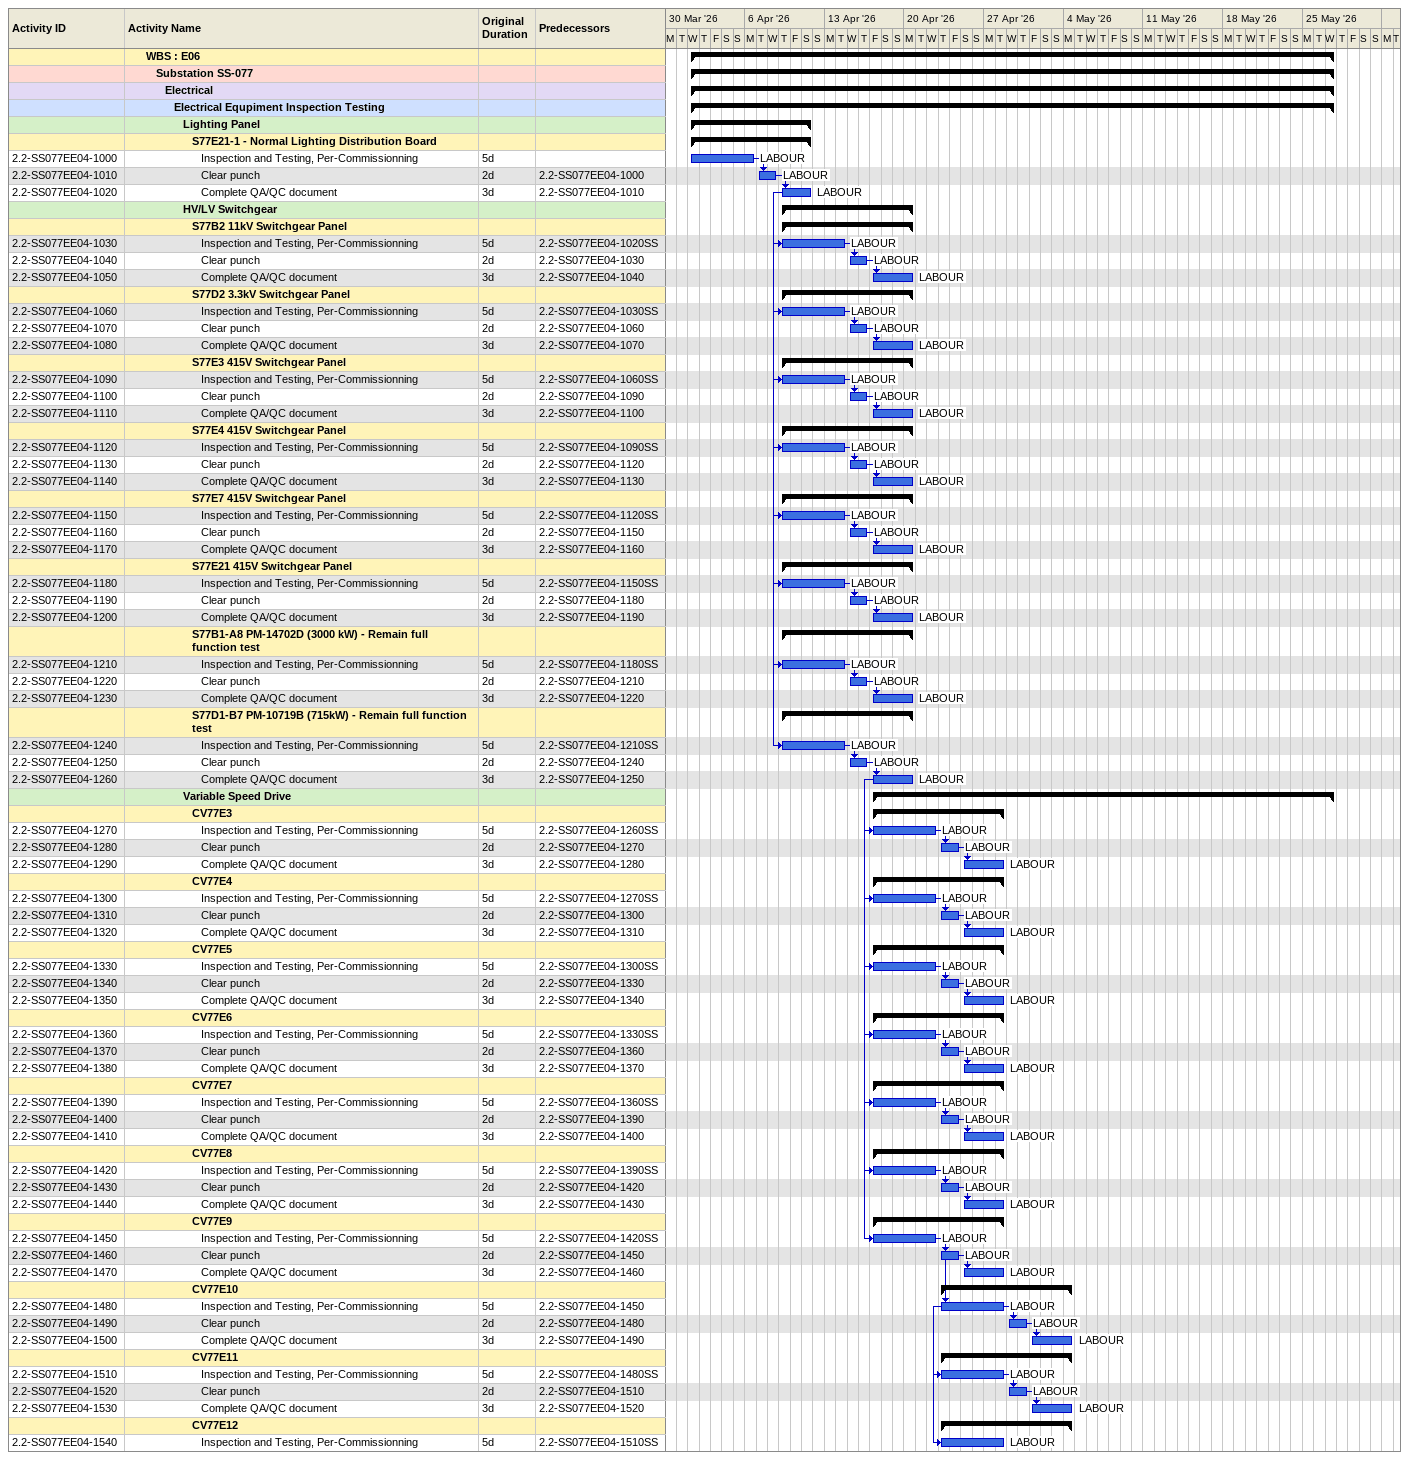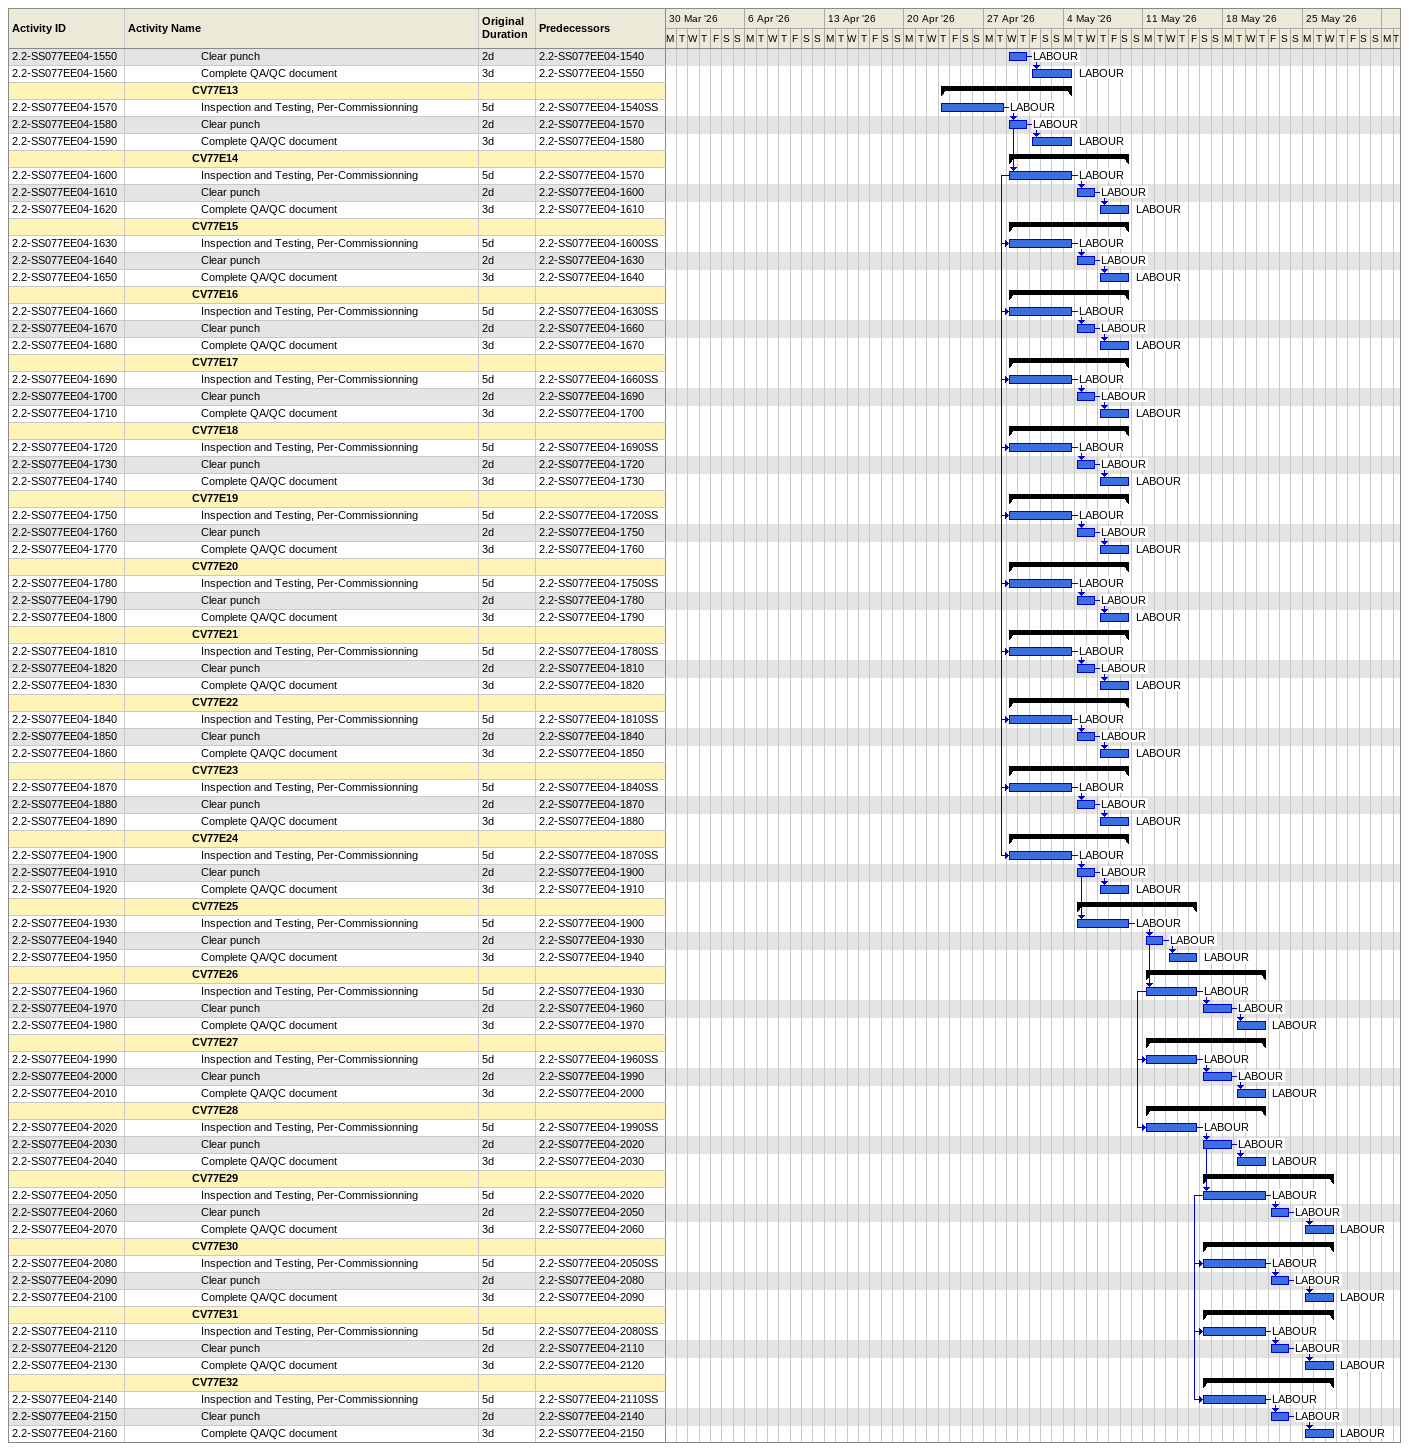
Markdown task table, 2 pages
| ID | Level | Task | Original duration | Start | Finish | Predecessors | Resources |
|---|---|---|---|---|---|---|---|
|  | 3 | **WBS : E06** |  | 2026-04-01 | 2026-05-27 |  |  |
|  | 4 | **Substation SS-077** |  | 2026-04-01 | 2026-05-27 |  |  |
|  | 5 | **Electrical** |  | 2026-04-01 | 2026-05-27 |  |  |
|  | 6 | **Electrical Equpiment Inspection Testing** |  | 2026-04-01 | 2026-05-27 |  |  |
|  | 7 | **Lighting Panel** |  | 2026-04-01 | 2026-04-11 |  |  |
|  | 8 | **S77E21-1 - Normal Lighting Distribution Board** |  | 2026-04-01 | 2026-04-11 |  |  |
| 2.2-SS077EE04-1000 | 9 | Inspection and Testing, Per-Commissionning | 5d | 2026-04-01 | 2026-04-06 |  | LABOUR |
| 2.2-SS077EE04-1010 | 9 | Clear punch | 2d | 2026-04-07 | 2026-04-08 | 2.2-SS077EE04-1000 | LABOUR |
| 2.2-SS077EE04-1020 | 9 | Complete QA/QC document | 3d | 2026-04-09 | 2026-04-11 | 2.2-SS077EE04-1010 | LABOUR |
|  | 7 | **HV/LV Switchgear** |  | 2026-04-09 | 2026-04-20 |  |  |
|  | 8 | **S77B2 11kV Switchgear Panel** |  | 2026-04-09 | 2026-04-20 |  |  |
| 2.2-SS077EE04-1030 | 9 | Inspection and Testing, Per-Commissionning | 5d | 2026-04-09 | 2026-04-14 | 2.2-SS077EE04-1020SS | LABOUR |
| 2.2-SS077EE04-1040 | 9 | Clear punch | 2d | 2026-04-15 | 2026-04-16 | 2.2-SS077EE04-1030 | LABOUR |
| 2.2-SS077EE04-1050 | 9 | Complete QA/QC document | 3d | 2026-04-17 | 2026-04-20 | 2.2-SS077EE04-1040 | LABOUR |
|  | 8 | **S77D2 3.3kV Switchgear Panel** |  | 2026-04-09 | 2026-04-20 |  |  |
| 2.2-SS077EE04-1060 | 9 | Inspection and Testing, Per-Commissionning | 5d | 2026-04-09 | 2026-04-14 | 2.2-SS077EE04-1030SS | LABOUR |
| 2.2-SS077EE04-1070 | 9 | Clear punch | 2d | 2026-04-15 | 2026-04-16 | 2.2-SS077EE04-1060 | LABOUR |
| 2.2-SS077EE04-1080 | 9 | Complete QA/QC document | 3d | 2026-04-17 | 2026-04-20 | 2.2-SS077EE04-1070 | LABOUR |
|  | 8 | **S77E3 415V Switchgear Panel** |  | 2026-04-09 | 2026-04-20 |  |  |
| 2.2-SS077EE04-1090 | 9 | Inspection and Testing, Per-Commissionning | 5d | 2026-04-09 | 2026-04-14 | 2.2-SS077EE04-1060SS | LABOUR |
| 2.2-SS077EE04-1100 | 9 | Clear punch | 2d | 2026-04-15 | 2026-04-16 | 2.2-SS077EE04-1090 | LABOUR |
| 2.2-SS077EE04-1110 | 9 | Complete QA/QC document | 3d | 2026-04-17 | 2026-04-20 | 2.2-SS077EE04-1100 | LABOUR |
|  | 8 | **S77E4 415V Switchgear Panel** |  | 2026-04-09 | 2026-04-20 |  |  |
| 2.2-SS077EE04-1120 | 9 | Inspection and Testing, Per-Commissionning | 5d | 2026-04-09 | 2026-04-14 | 2.2-SS077EE04-1090SS | LABOUR |
| 2.2-SS077EE04-1130 | 9 | Clear punch | 2d | 2026-04-15 | 2026-04-16 | 2.2-SS077EE04-1120 | LABOUR |
| 2.2-SS077EE04-1140 | 9 | Complete QA/QC document | 3d | 2026-04-17 | 2026-04-20 | 2.2-SS077EE04-1130 | LABOUR |
|  | 8 | **S77E7 415V Switchgear Panel** |  | 2026-04-09 | 2026-04-20 |  |  |
| 2.2-SS077EE04-1150 | 9 | Inspection and Testing, Per-Commissionning | 5d | 2026-04-09 | 2026-04-14 | 2.2-SS077EE04-1120SS | LABOUR |
| 2.2-SS077EE04-1160 | 9 | Clear punch | 2d | 2026-04-15 | 2026-04-16 | 2.2-SS077EE04-1150 | LABOUR |
| 2.2-SS077EE04-1170 | 9 | Complete QA/QC document | 3d | 2026-04-17 | 2026-04-20 | 2.2-SS077EE04-1160 | LABOUR |
|  | 8 | **S77E21 415V Switchgear Panel** |  | 2026-04-09 | 2026-04-20 |  |  |
| 2.2-SS077EE04-1180 | 9 | Inspection and Testing, Per-Commissionning | 5d | 2026-04-09 | 2026-04-14 | 2.2-SS077EE04-1150SS | LABOUR |
| 2.2-SS077EE04-1190 | 9 | Clear punch | 2d | 2026-04-15 | 2026-04-16 | 2.2-SS077EE04-1180 | LABOUR |
| 2.2-SS077EE04-1200 | 9 | Complete QA/QC document | 3d | 2026-04-17 | 2026-04-20 | 2.2-SS077EE04-1190 | LABOUR |
|  | 8 | **S77B1-A8 PM-14702D (3000 kW) - Remain full function test** |  | 2026-04-09 | 2026-04-20 |  |  |
| 2.2-SS077EE04-1210 | 9 | Inspection and Testing, Per-Commissionning | 5d | 2026-04-09 | 2026-04-14 | 2.2-SS077EE04-1180SS | LABOUR |
| 2.2-SS077EE04-1220 | 9 | Clear punch | 2d | 2026-04-15 | 2026-04-16 | 2.2-SS077EE04-1210 | LABOUR |
| 2.2-SS077EE04-1230 | 9 | Complete QA/QC document | 3d | 2026-04-17 | 2026-04-20 | 2.2-SS077EE04-1220 | LABOUR |
|  | 8 | **S77D1-B7 PM-10719B (715kW) - Remain full function test** |  | 2026-04-09 | 2026-04-20 |  |  |
| 2.2-SS077EE04-1240 | 9 | Inspection and Testing, Per-Commissionning | 5d | 2026-04-09 | 2026-04-14 | 2.2-SS077EE04-1210SS | LABOUR |
| 2.2-SS077EE04-1250 | 9 | Clear punch | 2d | 2026-04-15 | 2026-04-16 | 2.2-SS077EE04-1240 | LABOUR |
| 2.2-SS077EE04-1260 | 9 | Complete QA/QC document | 3d | 2026-04-17 | 2026-04-20 | 2.2-SS077EE04-1250 | LABOUR |
|  | 7 | **Variable Speed Drive** |  | 2026-04-17 | 2026-05-27 |  |  |
|  | 8 | **CV77E3** |  | 2026-04-17 | 2026-04-28 |  |  |
| 2.2-SS077EE04-1270 | 9 | Inspection and Testing, Per-Commissionning | 5d | 2026-04-17 | 2026-04-22 | 2.2-SS077EE04-1260SS | LABOUR |
| 2.2-SS077EE04-1280 | 9 | Clear punch | 2d | 2026-04-23 | 2026-04-24 | 2.2-SS077EE04-1270 | LABOUR |
| 2.2-SS077EE04-1290 | 9 | Complete QA/QC document | 3d | 2026-04-25 | 2026-04-28 | 2.2-SS077EE04-1280 | LABOUR |
|  | 8 | **CV77E4** |  | 2026-04-17 | 2026-04-28 |  |  |
| 2.2-SS077EE04-1300 | 9 | Inspection and Testing, Per-Commissionning | 5d | 2026-04-17 | 2026-04-22 | 2.2-SS077EE04-1270SS | LABOUR |
| 2.2-SS077EE04-1310 | 9 | Clear punch | 2d | 2026-04-23 | 2026-04-24 | 2.2-SS077EE04-1300 | LABOUR |
| 2.2-SS077EE04-1320 | 9 | Complete QA/QC document | 3d | 2026-04-25 | 2026-04-28 | 2.2-SS077EE04-1310 | LABOUR |
|  | 8 | **CV77E5** |  | 2026-04-17 | 2026-04-28 |  |  |
| 2.2-SS077EE04-1330 | 9 | Inspection and Testing, Per-Commissionning | 5d | 2026-04-17 | 2026-04-22 | 2.2-SS077EE04-1300SS | LABOUR |
| 2.2-SS077EE04-1340 | 9 | Clear punch | 2d | 2026-04-23 | 2026-04-24 | 2.2-SS077EE04-1330 | LABOUR |
| 2.2-SS077EE04-1350 | 9 | Complete QA/QC document | 3d | 2026-04-25 | 2026-04-28 | 2.2-SS077EE04-1340 | LABOUR |
|  | 8 | **CV77E6** |  | 2026-04-17 | 2026-04-28 |  |  |
| 2.2-SS077EE04-1360 | 9 | Inspection and Testing, Per-Commissionning | 5d | 2026-04-17 | 2026-04-22 | 2.2-SS077EE04-1330SS | LABOUR |
| 2.2-SS077EE04-1370 | 9 | Clear punch | 2d | 2026-04-23 | 2026-04-24 | 2.2-SS077EE04-1360 | LABOUR |
| 2.2-SS077EE04-1380 | 9 | Complete QA/QC document | 3d | 2026-04-25 | 2026-04-28 | 2.2-SS077EE04-1370 | LABOUR |
|  | 8 | **CV77E7** |  | 2026-04-17 | 2026-04-28 |  |  |
| 2.2-SS077EE04-1390 | 9 | Inspection and Testing, Per-Commissionning | 5d | 2026-04-17 | 2026-04-22 | 2.2-SS077EE04-1360SS | LABOUR |
| 2.2-SS077EE04-1400 | 9 | Clear punch | 2d | 2026-04-23 | 2026-04-24 | 2.2-SS077EE04-1390 | LABOUR |
| 2.2-SS077EE04-1410 | 9 | Complete QA/QC document | 3d | 2026-04-25 | 2026-04-28 | 2.2-SS077EE04-1400 | LABOUR |
|  | 8 | **CV77E8** |  | 2026-04-17 | 2026-04-28 |  |  |
| 2.2-SS077EE04-1420 | 9 | Inspection and Testing, Per-Commissionning | 5d | 2026-04-17 | 2026-04-22 | 2.2-SS077EE04-1390SS | LABOUR |
| 2.2-SS077EE04-1430 | 9 | Clear punch | 2d | 2026-04-23 | 2026-04-24 | 2.2-SS077EE04-1420 | LABOUR |
| 2.2-SS077EE04-1440 | 9 | Complete QA/QC document | 3d | 2026-04-25 | 2026-04-28 | 2.2-SS077EE04-1430 | LABOUR |
|  | 8 | **CV77E9** |  | 2026-04-17 | 2026-04-28 |  |  |
| 2.2-SS077EE04-1450 | 9 | Inspection and Testing, Per-Commissionning | 5d | 2026-04-17 | 2026-04-22 | 2.2-SS077EE04-1420SS | LABOUR |
| 2.2-SS077EE04-1460 | 9 | Clear punch | 2d | 2026-04-23 | 2026-04-24 | 2.2-SS077EE04-1450 | LABOUR |
| 2.2-SS077EE04-1470 | 9 | Complete QA/QC document | 3d | 2026-04-25 | 2026-04-28 | 2.2-SS077EE04-1460 | LABOUR |
|  | 8 | **CV77E10** |  | 2026-04-23 | 2026-05-04 |  |  |
| 2.2-SS077EE04-1480 | 9 | Inspection and Testing, Per-Commissionning | 5d | 2026-04-23 | 2026-04-28 | 2.2-SS077EE04-1450 | LABOUR |
| 2.2-SS077EE04-1490 | 9 | Clear punch | 2d | 2026-04-29 | 2026-04-30 | 2.2-SS077EE04-1480 | LABOUR |
| 2.2-SS077EE04-1500 | 9 | Complete QA/QC document | 3d | 2026-05-01 | 2026-05-04 | 2.2-SS077EE04-1490 | LABOUR |
|  | 8 | **CV77E11** |  | 2026-04-23 | 2026-05-04 |  |  |
| 2.2-SS077EE04-1510 | 9 | Inspection and Testing, Per-Commissionning | 5d | 2026-04-23 | 2026-04-28 | 2.2-SS077EE04-1480SS | LABOUR |
| 2.2-SS077EE04-1520 | 9 | Clear punch | 2d | 2026-04-29 | 2026-04-30 | 2.2-SS077EE04-1510 | LABOUR |
| 2.2-SS077EE04-1530 | 9 | Complete QA/QC document | 3d | 2026-05-01 | 2026-05-04 | 2.2-SS077EE04-1520 | LABOUR |
|  | 8 | **CV77E12** |  | 2026-04-23 | 2026-05-04 |  |  |
| 2.2-SS077EE04-1540 | 9 | Inspection and Testing, Per-Commissionning | 5d | 2026-04-23 | 2026-04-28 | 2.2-SS077EE04-1510SS | LABOUR |
| 2.2-SS077EE04-1550 | 9 | Clear punch | 2d | 2026-04-29 | 2026-04-30 | 2.2-SS077EE04-1540 | LABOUR |
| 2.2-SS077EE04-1560 | 9 | Complete QA/QC document | 3d | 2026-05-01 | 2026-05-04 | 2.2-SS077EE04-1550 | LABOUR |
|  | 8 | **CV77E13** |  | 2026-04-23 | 2026-05-04 |  |  |
| 2.2-SS077EE04-1570 | 9 | Inspection and Testing, Per-Commissionning | 5d | 2026-04-23 | 2026-04-28 | 2.2-SS077EE04-1540SS | LABOUR |
| 2.2-SS077EE04-1580 | 9 | Clear punch | 2d | 2026-04-29 | 2026-04-30 | 2.2-SS077EE04-1570 | LABOUR |
| 2.2-SS077EE04-1590 | 9 | Complete QA/QC document | 3d | 2026-05-01 | 2026-05-04 | 2.2-SS077EE04-1580 | LABOUR |
|  | 8 | **CV77E14** |  | 2026-04-29 | 2026-05-09 |  |  |
| 2.2-SS077EE04-1600 | 9 | Inspection and Testing, Per-Commissionning | 5d | 2026-04-29 | 2026-05-04 | 2.2-SS077EE04-1570 | LABOUR |
| 2.2-SS077EE04-1610 | 9 | Clear punch | 2d | 2026-05-05 | 2026-05-06 | 2.2-SS077EE04-1600 | LABOUR |
| 2.2-SS077EE04-1620 | 9 | Complete QA/QC document | 3d | 2026-05-07 | 2026-05-09 | 2.2-SS077EE04-1610 | LABOUR |
|  | 8 | **CV77E15** |  | 2026-04-29 | 2026-05-09 |  |  |
| 2.2-SS077EE04-1630 | 9 | Inspection and Testing, Per-Commissionning | 5d | 2026-04-29 | 2026-05-04 | 2.2-SS077EE04-1600SS | LABOUR |
| 2.2-SS077EE04-1640 | 9 | Clear punch | 2d | 2026-05-05 | 2026-05-06 | 2.2-SS077EE04-1630 | LABOUR |
| 2.2-SS077EE04-1650 | 9 | Complete QA/QC document | 3d | 2026-05-07 | 2026-05-09 | 2.2-SS077EE04-1640 | LABOUR |
|  | 8 | **CV77E16** |  | 2026-04-29 | 2026-05-09 |  |  |
| 2.2-SS077EE04-1660 | 9 | Inspection and Testing, Per-Commissionning | 5d | 2026-04-29 | 2026-05-04 | 2.2-SS077EE04-1630SS | LABOUR |
| 2.2-SS077EE04-1670 | 9 | Clear punch | 2d | 2026-05-05 | 2026-05-06 | 2.2-SS077EE04-1660 | LABOUR |
| 2.2-SS077EE04-1680 | 9 | Complete QA/QC document | 3d | 2026-05-07 | 2026-05-09 | 2.2-SS077EE04-1670 | LABOUR |
|  | 8 | **CV77E17** |  | 2026-04-29 | 2026-05-09 |  |  |
| 2.2-SS077EE04-1690 | 9 | Inspection and Testing, Per-Commissionning | 5d | 2026-04-29 | 2026-05-04 | 2.2-SS077EE04-1660SS | LABOUR |
| 2.2-SS077EE04-1700 | 9 | Clear punch | 2d | 2026-05-05 | 2026-05-06 | 2.2-SS077EE04-1690 | LABOUR |
| 2.2-SS077EE04-1710 | 9 | Complete QA/QC document | 3d | 2026-05-07 | 2026-05-09 | 2.2-SS077EE04-1700 | LABOUR |
|  | 8 | **CV77E18** |  | 2026-04-29 | 2026-05-09 |  |  |
| 2.2-SS077EE04-1720 | 9 | Inspection and Testing, Per-Commissionning | 5d | 2026-04-29 | 2026-05-04 | 2.2-SS077EE04-1690SS | LABOUR |
| 2.2-SS077EE04-1730 | 9 | Clear punch | 2d | 2026-05-05 | 2026-05-06 | 2.2-SS077EE04-1720 | LABOUR |
| 2.2-SS077EE04-1740 | 9 | Complete QA/QC document | 3d | 2026-05-07 | 2026-05-09 | 2.2-SS077EE04-1730 | LABOUR |
|  | 8 | **CV77E19** |  | 2026-04-29 | 2026-05-09 |  |  |
| 2.2-SS077EE04-1750 | 9 | Inspection and Testing, Per-Commissionning | 5d | 2026-04-29 | 2026-05-04 | 2.2-SS077EE04-1720SS | LABOUR |
| 2.2-SS077EE04-1760 | 9 | Clear punch | 2d | 2026-05-05 | 2026-05-06 | 2.2-SS077EE04-1750 | LABOUR |
| 2.2-SS077EE04-1770 | 9 | Complete QA/QC document | 3d | 2026-05-07 | 2026-05-09 | 2.2-SS077EE04-1760 | LABOUR |
|  | 8 | **CV77E20** |  | 2026-04-29 | 2026-05-09 |  |  |
| 2.2-SS077EE04-1780 | 9 | Inspection and Testing, Per-Commissionning | 5d | 2026-04-29 | 2026-05-04 | 2.2-SS077EE04-1750SS | LABOUR |
| 2.2-SS077EE04-1790 | 9 | Clear punch | 2d | 2026-05-05 | 2026-05-06 | 2.2-SS077EE04-1780 | LABOUR |
| 2.2-SS077EE04-1800 | 9 | Complete QA/QC document | 3d | 2026-05-07 | 2026-05-09 | 2.2-SS077EE04-1790 | LABOUR |
|  | 8 | **CV77E21** |  | 2026-04-29 | 2026-05-09 |  |  |
| 2.2-SS077EE04-1810 | 9 | Inspection and Testing, Per-Commissionning | 5d | 2026-04-29 | 2026-05-04 | 2.2-SS077EE04-1780SS | LABOUR |
| 2.2-SS077EE04-1820 | 9 | Clear punch | 2d | 2026-05-05 | 2026-05-06 | 2.2-SS077EE04-1810 | LABOUR |
| 2.2-SS077EE04-1830 | 9 | Complete QA/QC document | 3d | 2026-05-07 | 2026-05-09 | 2.2-SS077EE04-1820 | LABOUR |
|  | 8 | **CV77E22** |  | 2026-04-29 | 2026-05-09 |  |  |
| 2.2-SS077EE04-1840 | 9 | Inspection and Testing, Per-Commissionning | 5d | 2026-04-29 | 2026-05-04 | 2.2-SS077EE04-1810SS | LABOUR |
| 2.2-SS077EE04-1850 | 9 | Clear punch | 2d | 2026-05-05 | 2026-05-06 | 2.2-SS077EE04-1840 | LABOUR |
| 2.2-SS077EE04-1860 | 9 | Complete QA/QC document | 3d | 2026-05-07 | 2026-05-09 | 2.2-SS077EE04-1850 | LABOUR |
|  | 8 | **CV77E23** |  | 2026-04-29 | 2026-05-09 |  |  |
| 2.2-SS077EE04-1870 | 9 | Inspection and Testing, Per-Commissionning | 5d | 2026-04-29 | 2026-05-04 | 2.2-SS077EE04-1840SS | LABOUR |
| 2.2-SS077EE04-1880 | 9 | Clear punch | 2d | 2026-05-05 | 2026-05-06 | 2.2-SS077EE04-1870 | LABOUR |
| 2.2-SS077EE04-1890 | 9 | Complete QA/QC document | 3d | 2026-05-07 | 2026-05-09 | 2.2-SS077EE04-1880 | LABOUR |
|  | 8 | **CV77E24** |  | 2026-04-29 | 2026-05-09 |  |  |
| 2.2-SS077EE04-1900 | 9 | Inspection and Testing, Per-Commissionning | 5d | 2026-04-29 | 2026-05-04 | 2.2-SS077EE04-1870SS | LABOUR |
| 2.2-SS077EE04-1910 | 9 | Clear punch | 2d | 2026-05-05 | 2026-05-06 | 2.2-SS077EE04-1900 | LABOUR |
| 2.2-SS077EE04-1920 | 9 | Complete QA/QC document | 3d | 2026-05-07 | 2026-05-09 | 2.2-SS077EE04-1910 | LABOUR |
|  | 8 | **CV77E25** |  | 2026-05-05 | 2026-05-15 |  |  |
| 2.2-SS077EE04-1930 | 9 | Inspection and Testing, Per-Commissionning | 5d | 2026-05-05 | 2026-05-09 | 2.2-SS077EE04-1900 | LABOUR |
| 2.2-SS077EE04-1940 | 9 | Clear punch | 2d | 2026-05-11 | 2026-05-12 | 2.2-SS077EE04-1930 | LABOUR |
| 2.2-SS077EE04-1950 | 9 | Complete QA/QC document | 3d | 2026-05-13 | 2026-05-15 | 2.2-SS077EE04-1940 | LABOUR |
|  | 8 | **CV77E26** |  | 2026-05-11 | 2026-05-21 |  |  |
| 2.2-SS077EE04-1960 | 9 | Inspection and Testing, Per-Commissionning | 5d | 2026-05-11 | 2026-05-15 | 2.2-SS077EE04-1930 | LABOUR |
| 2.2-SS077EE04-1970 | 9 | Clear punch | 2d | 2026-05-16 | 2026-05-18 | 2.2-SS077EE04-1960 | LABOUR |
| 2.2-SS077EE04-1980 | 9 | Complete QA/QC document | 3d | 2026-05-19 | 2026-05-21 | 2.2-SS077EE04-1970 | LABOUR |
|  | 8 | **CV77E27** |  | 2026-05-11 | 2026-05-21 |  |  |
| 2.2-SS077EE04-1990 | 9 | Inspection and Testing, Per-Commissionning | 5d | 2026-05-11 | 2026-05-15 | 2.2-SS077EE04-1960SS | LABOUR |
| 2.2-SS077EE04-2000 | 9 | Clear punch | 2d | 2026-05-16 | 2026-05-18 | 2.2-SS077EE04-1990 | LABOUR |
| 2.2-SS077EE04-2010 | 9 | Complete QA/QC document | 3d | 2026-05-19 | 2026-05-21 | 2.2-SS077EE04-2000 | LABOUR |
|  | 8 | **CV77E28** |  | 2026-05-11 | 2026-05-21 |  |  |
| 2.2-SS077EE04-2020 | 9 | Inspection and Testing, Per-Commissionning | 5d | 2026-05-11 | 2026-05-15 | 2.2-SS077EE04-1990SS | LABOUR |
| 2.2-SS077EE04-2030 | 9 | Clear punch | 2d | 2026-05-16 | 2026-05-18 | 2.2-SS077EE04-2020 | LABOUR |
| 2.2-SS077EE04-2040 | 9 | Complete QA/QC document | 3d | 2026-05-19 | 2026-05-21 | 2.2-SS077EE04-2030 | LABOUR |
|  | 8 | **CV77E29** |  | 2026-05-16 | 2026-05-27 |  |  |
| 2.2-SS077EE04-2050 | 9 | Inspection and Testing, Per-Commissionning | 5d | 2026-05-16 | 2026-05-21 | 2.2-SS077EE04-2020 | LABOUR |
| 2.2-SS077EE04-2060 | 9 | Clear punch | 2d | 2026-05-22 | 2026-05-23 | 2.2-SS077EE04-2050 | LABOUR |
| 2.2-SS077EE04-2070 | 9 | Complete QA/QC document | 3d | 2026-05-25 | 2026-05-27 | 2.2-SS077EE04-2060 | LABOUR |
|  | 8 | **CV77E30** |  | 2026-05-16 | 2026-05-27 |  |  |
| 2.2-SS077EE04-2080 | 9 | Inspection and Testing, Per-Commissionning | 5d | 2026-05-16 | 2026-05-21 | 2.2-SS077EE04-2050SS | LABOUR |
| 2.2-SS077EE04-2090 | 9 | Clear punch | 2d | 2026-05-22 | 2026-05-23 | 2.2-SS077EE04-2080 | LABOUR |
| 2.2-SS077EE04-2100 | 9 | Complete QA/QC document | 3d | 2026-05-25 | 2026-05-27 | 2.2-SS077EE04-2090 | LABOUR |
|  | 8 | **CV77E31** |  | 2026-05-16 | 2026-05-27 |  |  |
| 2.2-SS077EE04-2110 | 9 | Inspection and Testing, Per-Commissionning | 5d | 2026-05-16 | 2026-05-21 | 2.2-SS077EE04-2080SS | LABOUR |
| 2.2-SS077EE04-2120 | 9 | Clear punch | 2d | 2026-05-22 | 2026-05-23 | 2.2-SS077EE04-2110 | LABOUR |
| 2.2-SS077EE04-2130 | 9 | Complete QA/QC document | 3d | 2026-05-25 | 2026-05-27 | 2.2-SS077EE04-2120 | LABOUR |
|  | 8 | **CV77E32** |  | 2026-05-16 | 2026-05-27 |  |  |
| 2.2-SS077EE04-2140 | 9 | Inspection and Testing, Per-Commissionning | 5d | 2026-05-16 | 2026-05-21 | 2.2-SS077EE04-2110SS | LABOUR |
| 2.2-SS077EE04-2150 | 9 | Clear punch | 2d | 2026-05-22 | 2026-05-23 | 2.2-SS077EE04-2140 | LABOUR |
| 2.2-SS077EE04-2160 | 9 | Complete QA/QC document | 3d | 2026-05-25 | 2026-05-27 | 2.2-SS077EE04-2150 | LABOUR |
